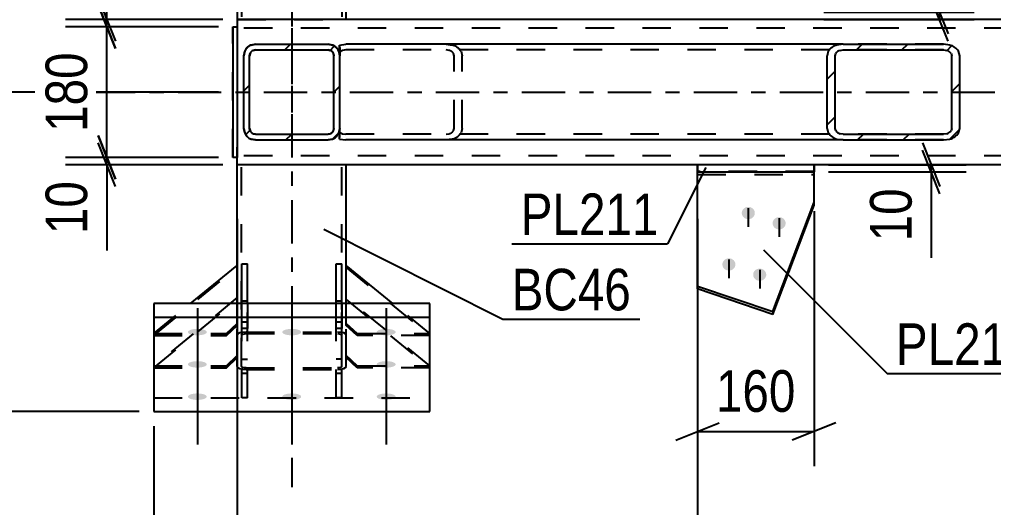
# Model space of a CAD drawing. Header units: millimetres. Extents: x 0 to 841, y 0 to 594.
# Drawn here: x 39 to 106.1, y 54.7 to 88.3 of the extents above; entities that cross this region are included whole.
import ezdxf

# ---------------------------------------------------------------- set-up
doc = ezdxf.new("R2010")
doc.units = ezdxf.units.MM
doc.linetypes.add('DXK_LINE_DOT2', pattern=[3.9198, 1.9599, -1.9599])
doc.linetypes.add('DXK_LINE_DOT3', pattern=[5.9187, 2.979, -0.9799, 0.9799, -0.9799])
doc.styles.add('Arial Narrow', font='ARIALN.TTF', dxfattribs={"height": 0.2})

# ---------------------------------------------------------------- blocks, each defined once
blk = doc.blocks.new('Bolt-318891679-4265 - 4236')
at = {"linetype": 'Continuous'}
for points in [[(51.24, 66.998), (51.375, 66.993), (51.505, 66.979), (51.622, 66.956), (51.723, 66.925), (51.803, 66.887), (51.859, 66.845), (51.887, 66.799), (51.887, 66.753), (51.859, 66.707), (51.803, 66.665), (51.723, 66.627), (51.622, 66.596), (51.505, 66.573), (51.375, 66.559), (51.24, 66.554), (51.105, 66.559), (50.976, 66.573), (50.858, 66.596), (50.757, 66.627), (50.677, 66.665), (50.622, 66.707), (50.594, 66.753), (50.594, 66.799), (50.622, 66.845), (50.677, 66.887), (50.757, 66.925), (50.858, 66.956), (50.976, 66.979), (51.105, 66.993)], [(57.74, 66.998), (57.875, 66.993), (58.005, 66.979), (58.122, 66.956), (58.223, 66.925), (58.303, 66.887), (58.359, 66.845), (58.387, 66.799), (58.387, 66.753), (58.359, 66.707), (58.303, 66.665), (58.223, 66.627), (58.122, 66.596), (58.005, 66.573), (57.875, 66.559), (57.74, 66.554), (57.605, 66.559), (57.476, 66.573), (57.358, 66.596), (57.257, 66.627), (57.177, 66.665), (57.122, 66.707), (57.094, 66.753), (57.094, 66.799), (57.122, 66.845), (57.177, 66.887), (57.257, 66.925), (57.358, 66.956), (57.476, 66.979), (57.605, 66.993)], [(64.24, 66.998), (64.375, 66.993), (64.505, 66.979), (64.622, 66.956), (64.723, 66.925), (64.803, 66.887), (64.859, 66.845), (64.887, 66.799), (64.887, 66.753), (64.859, 66.707), (64.803, 66.665), (64.723, 66.627), (64.622, 66.596), (64.505, 66.573), (64.375, 66.559), (64.24, 66.554), (64.105, 66.559), (63.976, 66.573), (63.858, 66.596), (63.757, 66.627), (63.677, 66.665), (63.622, 66.707), (63.594, 66.753), (63.594, 66.799), (63.622, 66.845), (63.677, 66.887), (63.757, 66.925), (63.858, 66.956), (63.976, 66.979), (64.105, 66.993)], [(51.24, 64.775), (51.375, 64.77), (51.505, 64.756), (51.622, 64.733), (51.723, 64.702), (51.803, 64.664), (51.859, 64.622), (51.887, 64.576), (51.887, 64.53), (51.859, 64.484), (51.803, 64.442), (51.723, 64.404), (51.622, 64.373), (51.505, 64.35), (51.375, 64.335), (51.24, 64.331), (51.105, 64.335), (50.976, 64.35), (50.858, 64.373), (50.757, 64.404), (50.677, 64.442), (50.622, 64.484), (50.594, 64.53), (50.594, 64.576), (50.622, 64.622), (50.677, 64.664), (50.757, 64.702), (50.858, 64.733), (50.976, 64.756), (51.105, 64.77)], [(64.24, 64.775), (64.375, 64.77), (64.505, 64.756), (64.622, 64.733), (64.723, 64.702), (64.803, 64.664), (64.859, 64.622), (64.887, 64.576), (64.887, 64.53), (64.859, 64.484), (64.803, 64.442), (64.723, 64.404), (64.622, 64.373), (64.505, 64.35), (64.375, 64.335), (64.24, 64.331), (64.105, 64.335), (63.976, 64.35), (63.858, 64.373), (63.757, 64.404), (63.677, 64.442), (63.622, 64.484), (63.594, 64.53), (63.594, 64.576), (63.622, 64.622), (63.677, 64.664), (63.757, 64.702), (63.858, 64.733), (63.976, 64.756), (64.105, 64.77)], [(51.24, 62.552), (51.375, 62.547), (51.505, 62.533), (51.622, 62.51), (51.723, 62.478), (51.803, 62.441), (51.859, 62.398), (51.887, 62.353), (51.887, 62.306), (51.859, 62.261), (51.803, 62.219), (51.723, 62.181), (51.622, 62.15), (51.505, 62.127), (51.375, 62.112), (51.24, 62.107), (51.105, 62.112), (50.976, 62.127), (50.858, 62.15), (50.757, 62.181), (50.677, 62.219), (50.622, 62.261), (50.594, 62.306), (50.594, 62.353), (50.622, 62.398), (50.677, 62.441), (50.757, 62.478), (50.858, 62.51), (50.976, 62.533), (51.105, 62.547)], [(57.74, 62.552), (57.875, 62.547), (58.005, 62.533), (58.122, 62.51), (58.223, 62.478), (58.303, 62.441), (58.359, 62.398), (58.387, 62.353), (58.387, 62.306), (58.359, 62.261), (58.303, 62.219), (58.223, 62.181), (58.122, 62.15), (58.005, 62.127), (57.875, 62.112), (57.74, 62.107), (57.605, 62.112), (57.476, 62.127), (57.358, 62.15), (57.257, 62.181), (57.177, 62.219), (57.122, 62.261), (57.094, 62.306), (57.094, 62.353), (57.122, 62.398), (57.177, 62.441), (57.257, 62.478), (57.358, 62.51), (57.476, 62.533), (57.605, 62.547)], [(64.24, 62.552), (64.375, 62.547), (64.505, 62.533), (64.622, 62.51), (64.723, 62.478), (64.803, 62.441), (64.859, 62.398), (64.887, 62.353), (64.887, 62.306), (64.859, 62.261), (64.803, 62.219), (64.723, 62.181), (64.622, 62.15), (64.505, 62.127), (64.375, 62.112), (64.24, 62.107), (64.105, 62.112), (63.976, 62.127), (63.858, 62.15), (63.757, 62.181), (63.677, 62.219), (63.622, 62.261), (63.594, 62.306), (63.594, 62.353), (63.622, 62.398), (63.677, 62.441), (63.757, 62.478), (63.858, 62.51), (63.976, 62.533), (64.105, 62.547)]]:
    blk.add_hatch(color=1, dxfattribs=at).paths.add_polyline_path(points)
at = {"color": 1, "linetype": 'Continuous'}
for p, q in [((51.24, 68.42), (51.24, 63.487)), ((57.74, 68.42), (57.74, 63.487)), ((64.24, 68.42), (64.24, 63.487)), ((51.24, 66.197), (51.24, 61.264)), ((64.24, 66.197), (64.24, 61.264)), ((51.24, 63.974), (51.24, 59.041)), ((57.74, 63.974), (57.74, 59.041)), ((64.24, 63.974), (64.24, 59.041))]:
    blk.add_line(p, q, dxfattribs=at)
blk = doc.blocks.new('Part-318891679-4397 - 4236')
at = {"color": 7, "linetype": 'DXK_LINE_DOT2'}
for p, q in [((48.241, 66.536), (53.991, 71.234)), ((48.241, 66.672), (50.773, 68.742)), ((53.991, 67.24), (53.991, 68.742)), ((53.241, 66.672), (53.991, 67.377)), ((53.241, 66.536), (53.991, 67.24)), ((48.241, 66.672), (53.241, 66.672)), ((48.241, 66.672), (48.241, 66.536)), ((48.241, 66.536), (53.241, 66.536)), ((53.241, 66.672), (53.241, 66.536))]:
    blk.add_line(p, q, dxfattribs=at)
at = {"color": 2, "linetype": 'Continuous'}
for p in [(50.773, 68.742), (53.991, 68.742)]:
    blk.add_line(p, (53.991, 71.371), dxfattribs=at)
blk = doc.blocks.new('Bolt-318891679-4264 - 4236')
at = {"linetype": 'Continuous'}
for points in [[(89.173, 74.555), (89.08, 74.564), (88.99, 74.591), (88.909, 74.635), (88.839, 74.694), (88.784, 74.766), (88.745, 74.847), (88.726, 74.933), (88.726, 75.022), (88.745, 75.108), (88.784, 75.189), (88.839, 75.26), (88.909, 75.319), (88.99, 75.364), (89.08, 75.391), (89.173, 75.4), (89.267, 75.391), (89.356, 75.364), (89.438, 75.319), (89.508, 75.26), (89.563, 75.189), (89.601, 75.108), (89.621, 75.022), (89.621, 74.933), (89.601, 74.847), (89.563, 74.766), (89.508, 74.694), (89.438, 74.635), (89.356, 74.591), (89.267, 74.564)], [(91.294, 73.848), (91.2, 73.857), (91.111, 73.884), (91.029, 73.928), (90.96, 73.988), (90.904, 74.059), (90.866, 74.14), (90.846, 74.226), (90.846, 74.315), (90.866, 74.401), (90.904, 74.482), (90.96, 74.553), (91.029, 74.613), (91.111, 74.657), (91.2, 74.684), (91.294, 74.693), (91.388, 74.684), (91.477, 74.657), (91.558, 74.613), (91.628, 74.553), (91.684, 74.482), (91.722, 74.401), (91.741, 74.315), (91.741, 74.226), (91.722, 74.14), (91.684, 74.059), (91.628, 73.988), (91.558, 73.928), (91.477, 73.884), (91.388, 73.857)], [(87.836, 71.012), (87.743, 71.021), (87.653, 71.049), (87.572, 71.093), (87.502, 71.152), (87.446, 71.223), (87.408, 71.304), (87.389, 71.391), (87.389, 71.479), (87.408, 71.566), (87.446, 71.646), (87.502, 71.718), (87.572, 71.777), (87.653, 71.821), (87.743, 71.849), (87.836, 71.858), (87.93, 71.849), (88.019, 71.821), (88.101, 71.777), (88.171, 71.718), (88.226, 71.646), (88.264, 71.566), (88.284, 71.479), (88.284, 71.391), (88.264, 71.304), (88.226, 71.223), (88.171, 71.152), (88.101, 71.093), (88.019, 71.049), (87.93, 71.021)], [(89.957, 70.305), (89.863, 70.314), (89.774, 70.342), (89.692, 70.386), (89.622, 70.445), (89.567, 70.517), (89.529, 70.597), (89.509, 70.684), (89.509, 70.772), (89.529, 70.859), (89.567, 70.939), (89.622, 71.011), (89.692, 71.07), (89.774, 71.114), (89.863, 71.142), (89.957, 71.151), (90.05, 71.142), (90.14, 71.114), (90.221, 71.07), (90.291, 71.011), (90.346, 70.939), (90.385, 70.859), (90.404, 70.772), (90.404, 70.684), (90.385, 70.597), (90.346, 70.517), (90.291, 70.445), (90.221, 70.386), (90.14, 70.342), (90.05, 70.314)]]:
    blk.add_hatch(color=1, dxfattribs=at).paths.add_polyline_path(points)
at = {"color": 1, "linetype": 'Continuous'}
for p, q in [((89.173, 75.319), (89.173, 74.037)), ((91.294, 74.613), (91.294, 73.33)), ((87.836, 71.777), (87.836, 70.494)), ((89.957, 71.07), (89.957, 69.787))]:
    blk.add_line(p, q, dxfattribs=at)
blk = doc.blocks.new('Part-318891679-4396 - 4236')
at = {"color": 2, "linetype": 'Continuous'}
for p in [(64.708, 68.742), (61.491, 68.742)]:
    blk.add_line(p, (61.491, 71.371), dxfattribs=at)
at = {"color": 7, "linetype": 'DXK_LINE_DOT2'}
for p, q in [((61.491, 71.234), (67.241, 66.536)), ((61.491, 67.24), (61.491, 68.742)), ((67.241, 66.672), (64.708, 68.742)), ((62.241, 66.672), (61.491, 67.377)), ((62.241, 66.536), (61.491, 67.24)), ((62.241, 66.536), (62.241, 66.672)), ((62.241, 66.672), (67.241, 66.672)), ((67.241, 66.536), (62.241, 66.536)), ((67.241, 66.536), (67.241, 66.672))]:
    blk.add_line(p, q, dxfattribs=at)
blk = doc.blocks.new('Part-318891679-4277 - 4236')
at = {"color": 7, "linetype": 'DXK_LINE_DOT2'}
for p, q in [((93.695, 77.831), (85.672, 77.831)), ((85.672, 77.831), (85.672, 77.806)), ((85.672, 77.806), (85.672, 77.831)), ((93.695, 77.831), (93.695, 77.806)), ((93.695, 77.806), (93.695, 77.831)), ((85.672, 77.626), (93.695, 77.626))]:
    blk.add_line(p, q, dxfattribs=at)
at = {"color": 2, "linetype": 'Continuous'}
for p, q in [((85.672, 69.746), (85.672, 77.806)), ((93.695, 75.508), (93.695, 77.806)), ((90.854, 68.186), (93.695, 75.713)), ((90.854, 67.98), (93.695, 75.508)), ((85.672, 69.951), (90.854, 68.186)), ((90.854, 67.98), (85.672, 69.746)), ((90.854, 68.186), (90.854, 67.98))]:
    blk.add_line(p, q, dxfattribs=at)
blk = doc.blocks.new('Part-318891679-4341 - 4236')
at = {"color": 7, "linetype": 'DXK_LINE_DOT3'}
blk.add_line((57.74, 110.515), (57.74, 78.909), dxfattribs=at)
at = {"color": 7, "linetype": 'DXK_LINE_DOT2'}
for p, q in [((54.036, 102.274), (53.99, 102.196)), ((53.99, 102.196), (53.99, 95.24)), ((54.166, 102.341), (54.036, 102.274)), ((54.361, 102.385), (54.166, 102.341)), ((54.29, 102.196), (54.313, 102.235)), ((54.29, 102.196), (54.29, 88.306)), ((54.313, 102.235), (54.378, 102.268)), ((54.59, 102.401), (54.361, 102.385)), ((54.378, 102.268), (54.476, 102.29)), ((54.476, 102.29), (54.59, 102.298)), ((54.59, 102.401), (60.89, 102.401)), ((54.59, 102.298), (60.89, 102.298)), ((61.12, 102.385), (60.89, 102.401)), ((60.89, 102.298), (61.005, 102.29)), ((61.005, 102.29), (61.102, 102.268)), ((61.102, 102.268), (61.167, 102.235)), ((61.315, 102.341), (61.12, 102.385)), ((61.167, 102.235), (61.19, 102.196)), ((61.19, 102.196), (61.19, 88.306)), ((61.445, 102.274), (61.315, 102.341)), ((61.49, 102.196), (61.445, 102.274)), ((61.49, 102.196), (61.49, 95.24)), ((53.99, 100.041), (54.036, 99.962)), ((54.036, 99.962), (54.166, 99.896)), ((54.313, 100.002), (54.29, 100.041)), ((54.378, 99.968), (54.313, 100.002)), ((54.476, 99.946), (54.378, 99.968)), ((54.59, 99.938), (54.476, 99.946)), ((54.59, 99.938), (60.89, 99.938)), ((61.005, 99.946), (60.89, 99.938)), ((61.102, 99.968), (61.005, 99.946)), ((61.167, 100.002), (61.102, 99.968)), ((61.19, 100.041), (61.167, 100.002)), ((61.315, 99.896), (61.445, 99.962)), ((61.445, 99.962), (61.49, 100.041)), ((54.166, 99.896), (54.361, 99.851)), ((54.361, 99.851), (54.59, 99.836)), ((54.59, 99.836), (60.89, 99.836)), ((60.89, 99.836), (61.12, 99.851)), ((61.12, 99.851), (61.315, 99.896)), ((53.99, 88.306), (61.49, 88.306))]:
    blk.add_line(p, q, dxfattribs=at)
at = {"color": 2, "linetype": 'Continuous'}
for p, q in [((53.99, 95.24), (53.99, 88.306)), ((61.49, 88.306), (61.49, 95.24))]:
    blk.add_line(p, q, dxfattribs=at)
blk = doc.blocks.new('Part-318891679-4280 - 4236')
at = {"color": 2, "linetype": 'Continuous'}
for p, q in [((53.69, 87.806), (53.99, 87.806)), ((53.69, 87.806), (53.69, 78.806)), ((53.99, 78.806), (53.69, 78.806))]:
    blk.add_line(p, q, dxfattribs=at)
at = {"color": 7, "linetype": 'DXK_LINE_DOT2'}
for p, q in [((53.69, 78.806), (53.69, 87.806)), ((53.99, 87.806), (53.99, 78.806))]:
    blk.add_line(p, q, dxfattribs=at)
blk = doc.blocks.new('Part-318891679-4402 - 4236')
at = {"color": 2, "linetype": 'Continuous'}
for p, q in [((60.79, 71.474), (61.19, 71.474)), ((60.79, 68.742), (60.79, 71.474)), ((61.19, 68.742), (61.19, 71.474)), ((61.19, 68.742), (60.79, 68.742))]:
    blk.add_line(p, q, dxfattribs=at)
at = {"color": 7, "linetype": 'DXK_LINE_DOT2'}
for p, q in [((60.79, 67.032), (60.79, 68.742)), ((61.19, 68.742), (61.19, 67.032)), ((60.79, 67.48), (61.19, 67.48)), ((61.19, 67.032), (60.79, 67.032))]:
    blk.add_line(p, q, dxfattribs=at)
blk = doc.blocks.new('Part-318891679-4290 - 4236')
at = {"color": 2, "linetype": 'Continuous'}
for p, q in [((85.672, 77.806), (85.672, 78.306)), ((85.672, 77.806), (93.695, 77.806)), ((93.695, 77.806), (93.695, 78.306))]:
    blk.add_line(p, q, dxfattribs=at)
at = {"color": 7, "linetype": 'DXK_LINE_DOT2'}
for p, q in [((93.695, 78.306), (85.672, 78.306)), ((85.672, 78.306), (85.672, 77.806)), ((93.695, 78.306), (93.695, 77.806))]:
    blk.add_line(p, q, dxfattribs=at)
blk = doc.blocks.new('Part-318891679-4293 - 4236')
at = {"color": 2, "linetype": 'Continuous'}
for p, q in [((67.24, 68.742), (48.24, 68.742)), ((48.24, 68.742), (48.24, 61.304)), ((67.24, 61.304), (67.24, 68.742)), ((48.24, 67.802), (67.24, 67.802)), ((48.24, 61.304), (67.24, 61.304))]:
    blk.add_line(p, q, dxfattribs=at)
at = {"color": 7, "linetype": 'DXK_LINE_DOT2'}
blk.add_line((48.24, 62.243), (67.24, 62.243), dxfattribs=at)
blk = doc.blocks.new('Part-318891679-4301 - 4236')
at = {"color": 7, "linetype": 'DXK_LINE_DOT3'}
blk.add_line((57.74, 87.703), (57.74, 56.096), dxfattribs=at)
at = {"color": 2, "linetype": 'Continuous'}
for p, q in [((53.99, 71.371), (53.99, 78.306)), ((61.49, 71.371), (61.49, 78.306))]:
    blk.add_line(p, q, dxfattribs=at)
at = {"color": 7, "linetype": 'DXK_LINE_DOT2'}
for p, q in [((61.49, 78.306), (53.99, 78.306)), ((54.29, 64.415), (54.29, 78.306)), ((61.19, 64.415), (61.19, 78.306)), ((53.99, 64.415), (53.99, 71.371)), ((61.49, 64.415), (61.49, 71.371)), ((54.036, 66.648), (53.99, 66.57)), ((54.166, 66.715), (54.036, 66.648)), ((54.361, 66.759), (54.166, 66.715)), ((54.29, 66.57), (54.313, 66.609)), ((54.313, 66.609), (54.378, 66.642)), ((54.59, 66.775), (54.361, 66.759)), ((54.378, 66.642), (54.476, 66.665)), ((54.476, 66.665), (54.59, 66.673)), ((54.59, 66.775), (60.89, 66.775)), ((54.59, 66.673), (60.89, 66.673)), ((61.12, 66.759), (60.89, 66.775)), ((60.89, 66.673), (61.005, 66.665)), ((61.005, 66.665), (61.102, 66.642)), ((61.102, 66.642), (61.167, 66.609)), ((61.315, 66.715), (61.12, 66.759)), ((61.167, 66.609), (61.19, 66.57)), ((61.445, 66.648), (61.315, 66.715)), ((61.49, 66.57), (61.445, 66.648)), ((53.99, 64.415), (54.036, 64.337)), ((54.313, 64.376), (54.29, 64.415)), ((61.19, 64.415), (61.167, 64.376)), ((61.445, 64.337), (61.49, 64.415)), ((54.036, 64.337), (54.166, 64.27)), ((54.166, 64.27), (54.361, 64.226)), ((54.378, 64.343), (54.313, 64.376)), ((54.361, 64.226), (54.59, 64.21)), ((54.476, 64.32), (54.378, 64.343)), ((54.59, 64.313), (54.476, 64.32)), ((54.59, 64.313), (60.89, 64.313)), ((54.59, 64.21), (60.89, 64.21)), ((61.005, 64.32), (60.89, 64.313)), ((60.89, 64.21), (61.12, 64.226)), ((61.102, 64.343), (61.005, 64.32)), ((61.167, 64.376), (61.102, 64.343)), ((61.12, 64.226), (61.315, 64.27)), ((61.315, 64.27), (61.445, 64.337))]:
    blk.add_line(p, q, dxfattribs=at)
blk = doc.blocks.new('Part-318891679-4417 - 4236')
at = {"color": 7, "linetype": 'DXK_LINE_DOT2'}
for p, q in [((61.491, 65.017), (61.491, 69.148)), ((67.241, 64.449), (61.491, 69.148)), ((61.491, 69.011), (67.241, 64.312)), ((62.241, 64.449), (61.491, 65.154)), ((62.241, 64.312), (61.491, 65.017)), ((62.241, 64.312), (62.241, 64.449)), ((62.241, 64.449), (67.241, 64.449)), ((67.241, 64.312), (67.241, 64.449)), ((67.241, 64.312), (62.241, 64.312))]:
    blk.add_line(p, q, dxfattribs=at)
blk = doc.blocks.new('Part-318891679-4346 - 4236')
at = {"color": 2, "linetype": 'Continuous'}
for p, q in [((53.99, 88.306), (53.99, 87.106)), ((221.042, 88.306), (53.99, 88.306)), ((53.99, 87.106), (53.99, 79.506)), ((53.99, 79.046), (53.99, 79.506)), ((53.99, 78.306), (53.99, 79.046)), ((221.042, 78.306), (53.99, 78.306))]:
    blk.add_line(p, q, dxfattribs=at)
at = {"color": 7, "linetype": 'DXK_LINE_DOT2'}
for p, q in [((53.99, 88.306), (53.99, 87.954)), ((53.99, 87.954), (53.99, 87.106)), ((221.042, 87.706), (53.99, 87.706)), ((53.99, 78.397), (53.99, 79.506)), ((53.99, 78.906), (53.99, 78.951)), ((221.042, 78.906), (53.99, 78.906))]:
    blk.add_line(p, q, dxfattribs=at)
at = {"color": 7, "linetype": 'DXK_LINE_DOT3'}
blk.add_line((43.99, 83.306), (221.042, 83.306), dxfattribs=at)
blk = doc.blocks.new('Part-318891679-4363 - 4236')
at = {"linetype": 'Continuous'}
h = blk.add_hatch(dxfattribs=at)
h.set_pattern_fill('', scale=0.7, style=0, pattern_type=0)
h.set_pattern_definition([(45, (103.0429, 80.0665), (-1.57154, 1.57154), [])])
h.paths.add_polyline_path([(102.619, 80.006), (103.043, 80.066), (103.402, 80.24), (103.642, 80.499), (103.726, 80.806), (103.726, 85.806), (103.642, 86.112), (103.402, 86.371), (103.043, 86.545), (102.619, 86.606), (95.702, 86.606), (95.278, 86.545), (94.919, 86.371), (94.679, 86.112), (94.595, 85.806), (94.595, 80.806), (94.679, 80.499), (94.919, 80.24), (95.278, 80.066), (95.702, 80.006)])
h.paths.add_polyline_path([(95.49, 80.436), (95.31, 80.523), (95.19, 80.653), (95.148, 80.806), (95.148, 85.806), (95.19, 85.959), (95.31, 86.088), (95.49, 86.175), (95.702, 86.206), (102.619, 86.206), (102.831, 86.175), (103.011, 86.088), (103.131, 85.959), (103.173, 85.806), (103.173, 80.806), (103.131, 80.653), (103.011, 80.523), (102.831, 80.436), (102.619, 80.406), (95.702, 80.406)])
at = {"color": 2, "linetype": 'Continuous'}
for p, q in [((61.029, 86.545), (61.453, 86.606)), ((61.04, 86.065), (61.029, 86.545)), ((61.04, 86.371), (61.029, 86.545)), ((95.702, 86.606), (61.453, 86.606)), ((95.702, 86.606), (95.278, 86.545)), ((95.702, 86.606), (102.619, 86.606)), ((103.043, 86.545), (102.619, 86.606)), ((61.04, 86.371), (61.04, 85.806)), ((94.679, 86.112), (94.595, 85.806)), ((95.148, 85.806), (95.19, 85.959)), ((95.49, 86.175), (95.702, 86.206)), ((95.702, 86.206), (102.619, 86.206)), ((102.619, 86.206), (102.831, 86.175)), ((103.131, 85.959), (103.173, 85.806)), ((103.726, 85.806), (103.642, 86.112)), ((94.595, 80.806), (94.595, 85.806)), ((95.148, 80.806), (95.148, 85.806)), ((103.173, 80.806), (103.173, 85.806)), ((103.726, 80.806), (103.726, 85.806)), ((61.029, 80.066), (61.04, 80.546)), ((61.04, 80.499), (61.04, 80.806)), ((61.04, 80.24), (61.04, 80.499)), ((94.595, 80.806), (94.679, 80.499)), ((95.19, 80.653), (95.148, 80.806)), ((103.173, 80.806), (103.131, 80.653)), ((103.642, 80.499), (103.726, 80.806)), ((61.029, 80.066), (61.04, 80.24)), ((61.029, 80.066), (61.453, 80.006)), ((95.702, 80.006), (61.453, 80.006)), ((95.278, 80.066), (95.702, 80.006)), ((95.702, 80.406), (95.49, 80.436)), ((95.702, 80.406), (102.619, 80.406)), ((95.702, 80.006), (102.619, 80.006)), ((102.831, 80.436), (102.619, 80.406)), ((102.619, 80.006), (103.043, 80.066))]:
    blk.add_line(p, q, dxfattribs=at)
at = {"color": 7, "linetype": 'DXK_LINE_DOT2'}
for p, q in [((68.371, 86.606), (68.794, 86.545)), ((102.619, 86.606), (95.702, 86.606)), ((61.062, 86.088), (61.04, 86.065)), ((61.241, 86.175), (61.062, 86.088)), ((61.453, 86.206), (61.241, 86.175)), ((102.619, 86.206), (61.453, 86.206)), ((68.582, 86.175), (68.371, 86.206)), ((68.924, 85.806), (68.882, 85.959)), ((69.393, 86.112), (69.477, 85.806)), ((61.04, 80.806), (61.04, 85.806)), ((68.924, 80.806), (68.924, 85.806)), ((69.477, 80.806), (69.477, 85.806)), ((61.04, 80.546), (61.062, 80.523)), ((61.062, 80.523), (61.241, 80.436)), ((68.882, 80.653), (68.924, 80.806)), ((69.477, 80.806), (69.393, 80.499)), ((61.241, 80.436), (61.453, 80.406)), ((102.619, 80.406), (61.453, 80.406)), ((68.371, 80.406), (68.582, 80.436)), ((68.794, 80.066), (68.371, 80.006)), ((102.619, 80.006), (95.702, 80.006))]:
    blk.add_line(p, q, dxfattribs=at)
for centre, radius, start, end in [((68.543, 85.567), 1.01, 32.67112, 75.61107), ((68.457, 85.686), 0.505, 32.67112, 75.61107), ((68.457, 80.925), 0.505, 284.38893, 327.32888), ((68.543, 81.044), 1.01, 284.38893, 327.32888)]:
    blk.add_arc(centre, radius, start, end, dxfattribs=at)
at = {"color": 2, "linetype": 'Continuous'}
for centre, radius, start, end in [((95.529, 85.567), 1.01, 104.38893, 147.32889), ((102.792, 85.567), 1.01, 32.67111, 75.61107), ((95.615, 85.686), 0.505, 104.38893, 147.32889), ((102.706, 85.686), 0.505, 32.67111, 75.61107), ((95.529, 81.044), 1.01, 212.67111, 255.61107), ((95.615, 80.925), 0.505, 212.67111, 255.61107), ((102.706, 80.925), 0.505, 284.38893, 327.32889), ((102.792, 81.044), 1.01, 284.38893, 327.32889)]:
    blk.add_arc(centre, radius, start, end, dxfattribs=at)
blk = doc.blocks.new('Part-318891679-4367 - 4236')
at = {"linetype": 'Continuous'}
h = blk.add_hatch(dxfattribs=at)
h.set_pattern_fill('', scale=0.7, style=0, pattern_type=0)
h.set_pattern_definition([(45, (60.5464, 80.0665), (-1.57154, 1.57154), [])])
h.paths.add_polyline_path([(60.24, 80.006), (60.546, 80.066), (60.806, 80.24), (60.979, 80.499), (61.04, 80.806), (61.04, 85.806), (60.979, 86.112), (60.806, 86.371), (60.546, 86.545), (60.24, 86.606), (55.24, 86.606), (54.934, 86.545), (54.675, 86.371), (54.501, 86.112), (54.44, 85.806), (54.44, 80.806), (54.501, 80.499), (54.675, 80.24), (54.934, 80.066), (55.24, 80.006)])
h.paths.add_polyline_path([(55.087, 80.436), (54.957, 80.523), (54.871, 80.653), (54.84, 80.806), (54.84, 85.806), (54.871, 85.959), (54.957, 86.088), (55.087, 86.175), (55.24, 86.206), (60.24, 86.206), (60.393, 86.175), (60.523, 86.088), (60.61, 85.959), (60.64, 85.806), (60.64, 80.806), (60.61, 80.653), (60.523, 80.523), (60.393, 80.436), (60.24, 80.406), (55.24, 80.406)])
at = {"color": 7, "linetype": 'DXK_LINE_DOT2'}
for p, q in [((54.934, 86.545), (55.24, 86.606)), ((55.24, 86.606), (60.24, 86.606)), ((60.24, 86.606), (60.546, 86.545)), ((54.44, 85.806), (54.501, 86.112)), ((54.871, 85.959), (54.84, 85.806)), ((55.24, 86.206), (55.087, 86.175)), ((55.24, 86.206), (60.24, 86.206)), ((60.393, 86.175), (60.24, 86.206)), ((60.64, 85.806), (60.61, 85.959)), ((60.979, 86.112), (61.04, 85.806)), ((54.44, 80.806), (54.44, 85.806)), ((54.84, 80.806), (54.84, 85.806)), ((60.64, 80.806), (60.64, 85.806)), ((61.04, 80.806), (61.04, 85.806)), ((54.501, 80.499), (54.44, 80.806)), ((54.84, 80.806), (54.871, 80.653)), ((60.61, 80.653), (60.64, 80.806)), ((61.04, 80.806), (60.979, 80.499)), ((55.24, 80.006), (54.934, 80.066)), ((55.087, 80.436), (55.24, 80.406)), ((55.24, 80.406), (60.24, 80.406)), ((55.24, 80.006), (60.24, 80.006)), ((60.24, 80.406), (60.393, 80.436)), ((60.546, 80.066), (60.24, 80.006))]:
    blk.add_line(p, q, dxfattribs=at)
at = {"color": 2, "linetype": 'Continuous'}
for p, q in [((55.24, 86.606), (54.934, 86.545)), ((55.24, 86.606), (60.24, 86.606)), ((60.546, 86.545), (60.24, 86.606)), ((54.501, 86.112), (54.44, 85.806)), ((54.84, 85.806), (54.871, 85.959)), ((55.087, 86.175), (55.24, 86.206)), ((55.24, 86.206), (60.24, 86.206)), ((60.24, 86.206), (60.393, 86.175)), ((60.61, 85.959), (60.64, 85.806)), ((61.04, 85.806), (60.979, 86.112)), ((54.44, 80.806), (54.44, 85.806)), ((54.84, 80.806), (54.84, 85.806)), ((60.64, 80.806), (60.64, 85.806)), ((61.04, 80.806), (61.04, 85.806)), ((54.44, 80.806), (54.501, 80.499)), ((54.871, 80.653), (54.84, 80.806)), ((60.64, 80.806), (60.61, 80.653)), ((60.979, 80.499), (61.04, 80.806)), ((54.934, 80.066), (55.24, 80.006)), ((55.24, 80.406), (55.087, 80.436)), ((55.24, 80.406), (60.24, 80.406)), ((55.24, 80.006), (60.24, 80.006)), ((60.393, 80.436), (60.24, 80.406)), ((60.24, 80.006), (60.546, 80.066))]:
    blk.add_line(p, q, dxfattribs=at)
at = {"color": 7, "linetype": 'DXK_LINE_DOT2'}
for centre, radius, start, end in [((55.24, 85.806), 0.8, 112.5, 157.5), ((60.24, 85.806), 0.8, 22.5, 67.5), ((55.24, 85.806), 0.4, 112.5, 157.5), ((60.24, 85.806), 0.4, 22.5, 67.5), ((55.24, 80.806), 0.8, 202.5, 247.5), ((55.24, 80.806), 0.4, 202.5, 247.5), ((60.24, 80.806), 0.4, 292.5, 337.5), ((60.24, 80.806), 0.8, 292.5, 337.5)]:
    blk.add_arc(centre, radius, start, end, dxfattribs=at)
at = {"color": 2, "linetype": 'Continuous'}
for centre, radius, start, end in [((55.24, 85.806), 0.8, 112.5, 157.5), ((60.24, 85.806), 0.8, 22.5, 67.5), ((55.24, 85.806), 0.4, 112.5, 157.5), ((60.24, 85.806), 0.4, 22.5, 67.5), ((55.24, 80.806), 0.8, 202.5, 247.5), ((55.24, 80.806), 0.4, 202.5, 247.5), ((60.24, 80.806), 0.4, 292.5, 337.5), ((60.24, 80.806), 0.8, 292.5, 337.5)]:
    blk.add_arc(centre, radius, start, end, dxfattribs=at)
blk = doc.blocks.new('Part-318891679-4405 - 4236')
at = {"color": 2, "linetype": 'Continuous'}
for p, q in [((54.291, 71.474), (54.691, 71.474)), ((54.291, 68.742), (54.291, 71.474)), ((54.691, 68.742), (54.691, 71.474)), ((54.691, 68.742), (54.291, 68.742))]:
    blk.add_line(p, q, dxfattribs=at)
at = {"color": 7, "linetype": 'DXK_LINE_DOT2'}
for p, q in [((54.291, 67.032), (54.291, 68.742)), ((54.691, 68.742), (54.691, 67.032)), ((54.291, 67.48), (54.691, 67.48)), ((54.691, 67.032), (54.291, 67.032))]:
    blk.add_line(p, q, dxfattribs=at)
blk = doc.blocks.new('Part-318891679-4408 - 4236')
at = {"color": 7, "linetype": 'DXK_LINE_DOT2'}
for p, q in [((61.19, 68.908), (60.79, 68.908)), ((60.79, 62.243), (60.79, 68.908)), ((61.19, 62.243), (61.19, 68.908)), ((61.19, 64.915), (60.79, 64.915)), ((60.79, 63.953), (61.19, 63.953)), ((61.19, 62.243), (60.79, 62.243))]:
    blk.add_line(p, q, dxfattribs=at)
blk = doc.blocks.new('Part-318891679-4411 - 4236')
at = {"color": 7, "linetype": 'DXK_LINE_DOT2'}
for p, q in [((54.691, 68.908), (54.291, 68.908)), ((54.291, 62.243), (54.291, 68.908)), ((54.691, 62.243), (54.691, 68.908)), ((54.291, 64.915), (54.691, 64.915)), ((54.291, 63.953), (54.691, 63.953)), ((54.691, 62.243), (54.291, 62.243))]:
    blk.add_line(p, q, dxfattribs=at)
blk = doc.blocks.new('Part-318891679-4412 - 4236')
at = {"color": 7, "linetype": 'DXK_LINE_DOT2'}
for p, q in [((53.991, 69.148), (48.241, 64.449)), ((53.991, 65.017), (53.991, 69.148)), ((48.241, 64.312), (53.991, 69.011)), ((53.241, 64.449), (53.991, 65.154)), ((48.241, 64.449), (53.241, 64.449)), ((48.241, 64.449), (48.241, 64.312)), ((53.241, 64.312), (53.991, 65.017)), ((53.241, 64.449), (53.241, 64.312)), ((48.241, 64.312), (53.241, 64.312))]:
    blk.add_line(p, q, dxfattribs=at)
blk = doc.blocks.new('StraightDimension-318891679-4462 - 4236')
at = {"color": 7, "linetype": 'Continuous'}
for p, q in [((37.696, 81.806), (36.496, 84.806)), ((52.69, 83.306), (34.246, 83.306)), ((37.096, 61.304), (37.096, 83.306)), ((36.496, 62.804), (37.696, 59.804)), ((47.24, 61.304), (34.246, 61.304))]:
    blk.add_line(p, q, dxfattribs=at)
at = {"color": 0}
blk.add_wipeout([(36.346, 75.647), (32.146, 75.647), (32.146, 68.962), (36.346, 68.962)], dxfattribs=at)
at = {"color": 3, "style": 'Arial Narrow'}
blk.add_text('440', height=2.8633, rotation=90.00021, dxfattribs=at).set_placement((35.746, 69.562))
blk = doc.blocks.new('StraightDimension-318891679-11308 - 4236')
at = {"color": 7, "linetype": 'Continuous'}
for p, q in [((102.333, 88.806), (102.333, 94.712)), ((102.333, 88.806), (102.333, 94.712)), ((101.733, 90.306), (102.933, 87.306)), ((102.933, 86.806), (101.733, 89.806)), ((94.379, 88.806), (104.733, 88.806)), ((102.333, 88.306), (102.333, 88.806)), ((94.379, 88.306), (104.733, 88.306))]:
    blk.add_line(p, q, dxfattribs=at)
at = {"color": 0}
blk.add_wipeout([(101.583, 94.187), (97.383, 94.187), (97.383, 89.331), (101.583, 89.331)], dxfattribs=at)
at = {"color": 3, "style": 'Arial Narrow'}
blk.add_text('10', height=2.8633, rotation=90.00021, dxfattribs=at).set_placement((100.983, 89.931))
blk = doc.blocks.new('StraightDimension-318891679-4468 - 4236')
at = {"color": 7, "linetype": 'Continuous'}
for p, q in [((37.696, 103.807), (36.496, 106.807)), ((47.24, 105.307), (34.246, 105.307)), ((37.096, 83.306), (37.096, 105.307)), ((36.496, 84.806), (37.696, 81.806)), ((52.69, 83.306), (34.246, 83.306))]:
    blk.add_line(p, q, dxfattribs=at)
at = {"color": 0}
blk.add_wipeout([(36.346, 97.649), (32.146, 97.649), (32.146, 90.964), (36.346, 90.964)], dxfattribs=at)
at = {"color": 3, "style": 'Arial Narrow'}
blk.add_text('440', height=2.8633, rotation=90.00021, dxfattribs=at).set_placement((35.746, 91.564))
blk = doc.blocks.new('StraightDimension-318891679-4475 - 4236')
at = {"color": 7, "linetype": 'Continuous'}
blk.add_line((85.672, 74.57), (85.672, 42.524), dxfattribs=at)
blk = doc.blocks.new('StraightDimension-318891679-4476 - 4236')
at = {"color": 7, "linetype": 'Continuous'}
for p, q in [((53.99, 74.57), (53.99, 46.18)), ((85.672, 74.57), (85.672, 42.524)), ((55.49, 49.908), (52.49, 48.708)), ((84.172, 48.708), (87.172, 49.908)), ((53.99, 49.308), (85.672, 49.308))]:
    blk.add_line(p, q, dxfattribs=at)
at = {"color": 0}
blk.add_wipeout([(73.173, 50.058), (73.173, 54.258), (66.489, 54.258), (66.489, 50.058)], dxfattribs=at)
at = {"color": 3, "style": 'Arial Narrow'}
blk.add_text('634', height=2.8633, dxfattribs=at).set_placement((67.089, 50.658))
at = {"color": 0, "linetype": 'Continuous'}
for points in [[(53.39, 48.608), (49.19, 48.608), (49.19, 45.58), (53.39, 45.58)], [(85.072, 48.608), (80.872, 48.608), (80.872, 41.924), (85.072, 41.924)]]:
    blk.add_wipeout(points, dxfattribs=at)
at = {"color": 3, "linetype": 'Continuous', "style": 'Arial Narrow'}
for s, height, p in [('0', 2.863, (52.79, 46.18)), ('634', 2.8633, (84.472, 42.524))]:
    blk.add_text(s, height=height, rotation=90.00021, dxfattribs=at).set_placement(p)
blk = doc.blocks.new('StraightDimension-318891679-4575 - 4236')
at = {"color": 7, "linetype": 'Continuous'}
blk.add_line((48.24, 60.304), (48.24, 32.852), dxfattribs=at)
blk = doc.blocks.new('StraightDimension-318891679-11346 - 4236')
at = {"color": 7, "linetype": 'Continuous'}
for p, q in [((93.695, 75.108), (93.695, 57.537)), ((85.672, 74.514), (85.672, 57.537)), ((84.172, 59.337), (87.172, 60.537)), ((95.195, 60.537), (92.195, 59.337)), ((85.672, 59.937), (93.695, 59.937))]:
    blk.add_line(p, q, dxfattribs=at)
at = {"color": 0}
blk.add_wipeout([(93.026, 60.687), (93.026, 64.887), (86.342, 64.887), (86.342, 60.687)], dxfattribs=at)
at = {"color": 3, "style": 'Arial Narrow'}
blk.add_text('160', height=2.8633, dxfattribs=at).set_placement((86.942, 61.287))
blk = doc.blocks.new('StraightDimension-318891679-11360 - 4236')
at = {"color": 7, "linetype": 'Continuous'}
for p, q in [((101.165, 79.806), (102.365, 76.806)), ((102.365, 76.306), (101.165, 79.306)), ((94.695, 78.306), (104.165, 78.306)), ((94.695, 77.806), (104.165, 77.806)), ((101.765, 77.806), (101.765, 78.306)), ((101.765, 77.806), (101.765, 71.899)), ((101.765, 77.806), (101.765, 71.899))]:
    blk.add_line(p, q, dxfattribs=at)
at = {"color": 0}
blk.add_wipeout([(101.015, 77.281), (96.815, 77.281), (96.815, 72.424), (101.015, 72.424)], dxfattribs=at)
at = {"color": 3, "style": 'Arial Narrow'}
blk.add_text('10', height=2.8633, rotation=90.00021, dxfattribs=at).set_placement((100.415, 73.024))
blk = doc.blocks.new('StraightDimension-318891679-11440 - 4236')
at = {"color": 7, "linetype": 'Continuous'}
for p, q in [((45.004, 88.306), (45.004, 94.212)), ((45.004, 88.306), (45.004, 94.212)), ((44.404, 89.806), (45.604, 86.806)), ((45.604, 86.306), (44.404, 89.306)), ((52.99, 88.306), (42.154, 88.306)), ((45.004, 87.806), (45.004, 88.306)), ((52.69, 87.806), (42.154, 87.806))]:
    blk.add_line(p, q, dxfattribs=at)
at = {"color": 0}
blk.add_wipeout([(44.254, 93.687), (40.054, 93.687), (40.054, 88.831), (44.254, 88.831)], dxfattribs=at)
at = {"color": 3, "style": 'Arial Narrow'}
blk.add_text('10', height=2.8633, rotation=90.00021, dxfattribs=at).set_placement((43.654, 89.431))
blk = doc.blocks.new('StraightDimension-318891679-11441 - 4236')
at = {"color": 7, "linetype": 'Continuous'}
for p, q in [((44.404, 89.306), (45.604, 86.306)), ((52.69, 87.806), (42.154, 87.806)), ((45.004, 78.806), (45.004, 87.806)), ((45.604, 77.306), (44.404, 80.306)), ((52.69, 78.806), (42.154, 78.806))]:
    blk.add_line(p, q, dxfattribs=at)
at = {"color": 0}
blk.add_wipeout([(44.254, 86.648), (40.054, 86.648), (40.054, 79.963), (44.254, 79.963)], dxfattribs=at)
at = {"color": 3, "style": 'Arial Narrow'}
blk.add_text('180', height=2.8633, rotation=90.00021, dxfattribs=at).set_placement((43.654, 80.563))
blk = doc.blocks.new('StraightDimension-318891679-11442 - 4236')
at = {"color": 7, "linetype": 'Continuous'}
for p, q in [((44.404, 80.306), (45.604, 77.306)), ((45.604, 76.806), (44.404, 79.806)), ((52.69, 78.806), (42.154, 78.806)), ((45.004, 78.306), (45.004, 78.806)), ((52.99, 78.306), (42.154, 78.306)), ((45.004, 78.306), (45.004, 72.399)), ((45.004, 78.306), (45.004, 72.399))]:
    blk.add_line(p, q, dxfattribs=at)
at = {"color": 0}
blk.add_wipeout([(44.254, 77.781), (40.054, 77.781), (40.054, 72.924), (44.254, 72.924)], dxfattribs=at)
at = {"color": 3, "style": 'Arial Narrow'}
blk.add_text('10', height=2.8633, rotation=90.00021, dxfattribs=at).set_placement((43.654, 73.524))
blk = doc.blocks.new('Mark-318891679-4273 - 4236')
at = {"color": 30, "linetype": 'Continuous'}
for p, q in [((90.229, 72.441), (98.73, 63.914)), ((98.73, 63.914), (109.434, 63.914))]:
    blk.add_line(p, q, dxfattribs=at)
at = {"color": 0}
blk.add_wipeout([(108.834, 64.514), (108.834, 67.514), (99.33, 67.514), (99.33, 64.514)], dxfattribs=at)
blk.add_wipeout([(108.834, 64.514), (108.834, 67.514), (99.33, 67.514), (99.33, 64.514)], dxfattribs=at)
at = {"color": 3, "style": 'Arial Narrow'}
blk.add_text('PL217', height=2.8633, dxfattribs=at).set_placement((99.33, 64.514))
blk = doc.blocks.new('Mark-318891679-4286 - 4236')
at = {"color": 30, "linetype": 'Continuous'}
for p in [(86.254, 78.114), (72.902, 72.857)]:
    blk.add_line(p, (83.606, 72.857), dxfattribs=at)
at = {"color": 0}
blk.add_wipeout([(83.006, 73.457), (83.006, 76.457), (73.502, 76.457), (73.502, 73.457)], dxfattribs=at)
blk.add_wipeout([(83.006, 73.457), (83.006, 76.457), (73.502, 76.457), (73.502, 73.457)], dxfattribs=at)
at = {"color": 3, "style": 'Arial Narrow'}
blk.add_text('PL211', height=2.8633, dxfattribs=at).set_placement((73.502, 73.457))
blk = doc.blocks.new('Mark-318891679-4297 - 4236')
at = {"color": 30, "linetype": 'Continuous'}
for p, q in [((59.949, 73.855), (72.278, 67.674)), ((72.278, 67.674), (81.698, 67.674))]:
    blk.add_line(p, q, dxfattribs=at)
at = {"color": 0}
blk.add_wipeout([(81.098, 68.274), (81.098, 71.274), (72.878, 71.274), (72.878, 68.274)], dxfattribs=at)
blk.add_wipeout([(81.098, 68.274), (81.098, 71.274), (72.878, 71.274), (72.878, 68.274)], dxfattribs=at)
at = {"color": 3, "style": 'Arial Narrow'}
blk.add_text('BC46', height=2.8633, dxfattribs=at).set_placement((72.878, 68.274))

msp = doc.modelspace()

# ---------------------------------------------------------------- block references
for name in ['Part-318891679-4341 - 4236', 'Part-318891679-4346 - 4236', 'Part-318891679-4280 - 4236', 'Part-318891679-4301 - 4236', 'Part-318891679-4367 - 4236', 'Part-318891679-4363 - 4236', 'Part-318891679-4290 - 4236', 'Part-318891679-4277 - 4236', 'Bolt-318891679-4264 - 4236', 'Part-318891679-4397 - 4236', 'Part-318891679-4405 - 4236', 'Part-318891679-4402 - 4236', 'Part-318891679-4396 - 4236', 'Part-318891679-4412 - 4236', 'Part-318891679-4417 - 4236', 'Part-318891679-4293 - 4236', 'Bolt-318891679-4265 - 4236', 'Part-318891679-4411 - 4236', 'Part-318891679-4408 - 4236']:
    msp.add_blockref(name, (0, 0))

# ---------------------------------------------------------------- next in the draw order: block references
for name in ['StraightDimension-318891679-11308 - 4236', 'StraightDimension-318891679-4462 - 4236', 'StraightDimension-318891679-4475 - 4236']:
    msp.add_blockref(name, (0, 0))

# ---------------------------------------------------------------- next in the draw order: block references
for name in ['StraightDimension-318891679-4468 - 4236', 'StraightDimension-318891679-4476 - 4236']:
    msp.add_blockref(name, (0, 0))

# ---------------------------------------------------------------- next in the draw order: block references
for name in ['StraightDimension-318891679-11440 - 4236', 'StraightDimension-318891679-4575 - 4236']:
    msp.add_blockref(name, (0, 0))

# ---------------------------------------------------------------- next in the draw order: block references
for name in ['StraightDimension-318891679-11441 - 4236', 'StraightDimension-318891679-11346 - 4236']:
    msp.add_blockref(name, (0, 0))

# ---------------------------------------------------------------- next in the draw order: block references
for name in ['StraightDimension-318891679-11442 - 4236', 'StraightDimension-318891679-11360 - 4236', 'Mark-318891679-4286 - 4236']:
    msp.add_blockref(name, (0, 0))

# ---------------------------------------------------------------- next in the draw order: block references
for name in ['Mark-318891679-4297 - 4236', 'Mark-318891679-4273 - 4236']:
    msp.add_blockref(name, (0, 0))

doc.saveas('drawing.dxf')
